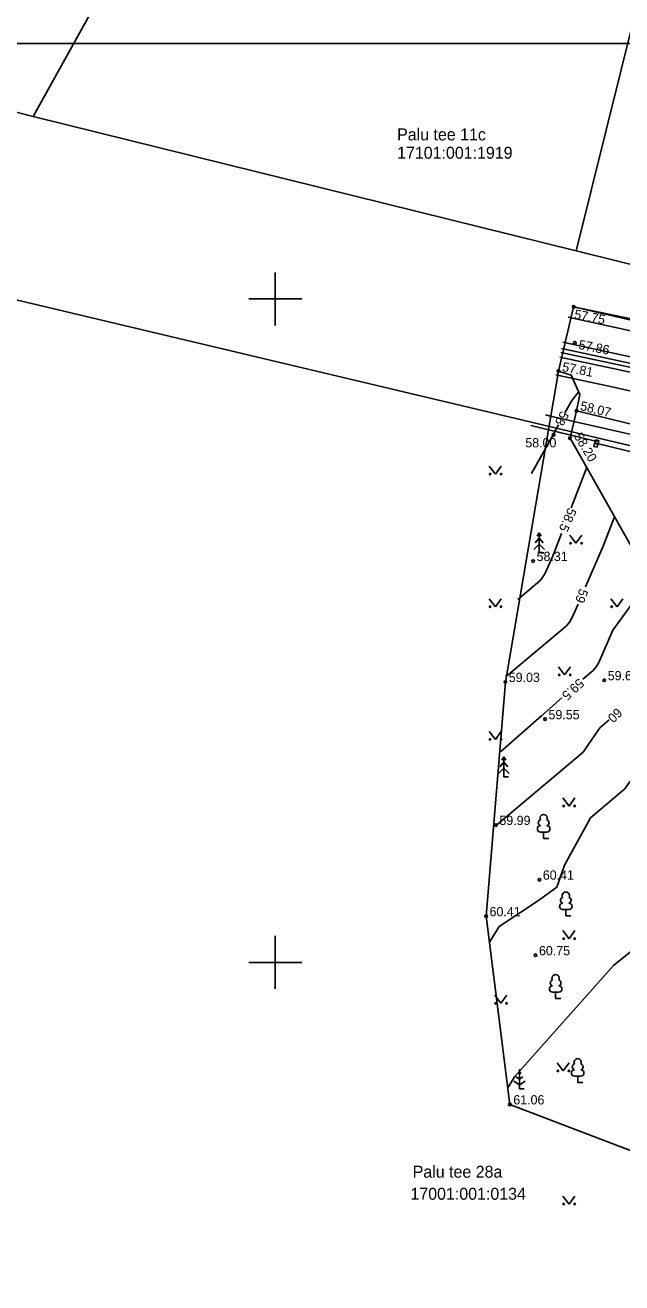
# Model space of a CAD drawing. Extents: x 640382 to 641045, y 6456399 to 6456733.
# Drawn here: x 640581.1 to 640626.1, y 6456525.8 to 6456620.6 of the extents above; entities that cross this region are included whole.
import ezdxf

# ---------------------------------------------------------------- set-up
doc = ezdxf.new("R2010")
doc.units = 0
for name, color, linetype in [('AED', 7, 'Continuous'), ('HALJASTUS', 7, 'Continuous'), ('HORISONTAAL-EH2000', 7, 'Continuous'), ('KORGUS-EH2000', 7, 'Continuous'), ('KPKAABEL', 7, 'Continuous'), ('KTRASS', 7, 'Continuous'), ('MOOTPIIR', 7, 'Continuous'), ('MPKAABEL', 7, 'Continuous'), ('PIIR', 7, 'Continuous'), ('PUU', 7, 'Continuous'), ('TEE', 7, 'Continuous'), ('VORK', 7, 'Continuous'), ('VORMISTUS', 7, 'Continuous'), ('VTRASS', 7, 'Continuous')]:
    doc.layers.add(name, color=color, linetype=linetype)

msp = doc.modelspace()

# ---------------------------------------------------------------- linework, layer by layer
at = {"layer": 'AED'}
for p, q in [((640619.257, 6456590.451), (640624.275, 6456589.249)), ((640624.018, 6456588.872), (640624.07, 6456589.116)), ((640624.07, 6456589.116), (640624.314, 6456589.064)), ((640624.096, 6456589.138), (640624.148, 6456589.382)), ((640624.096, 6456589.138), (640624.34, 6456589.086)), ((640624.148, 6456589.382), (640624.392, 6456589.33)), ((640624.34, 6456589.086), (640624.392, 6456589.33)), ((640624.018, 6456588.872), (640624.262, 6456588.82)), ((640624.257, 6456589.094), (640628.597, 6456588.042)), ((640624.262, 6456588.82), (640624.314, 6456589.064))]:
    msp.add_line(p, q, dxfattribs=at)
at = {"layer": 'HALJASTUS'}
for p, q in [((640616.131, 6456587.405), (640616.594, 6456586.799)), ((640616.594, 6456586.799), (640617.04, 6456587.405)), ((640622.199, 6456582.193), (640622.663, 6456581.586)), ((640622.663, 6456581.586), (640623.108, 6456582.193)), ((640616.131, 6456577.405), (640616.594, 6456576.799)), ((640616.594, 6456576.799), (640617.04, 6456577.405)), ((640625.298, 6456577.405), (640625.762, 6456576.799)), ((640625.762, 6456576.799), (640626.207, 6456577.405)), ((640621.344, 6456572.271), (640621.807, 6456571.664)), ((640621.807, 6456571.664), (640622.253, 6456572.271)), ((640616.131, 6456567.405), (640616.594, 6456566.799)), ((640616.594, 6456566.799), (640617.04, 6456567.405)), ((640621.68, 6456562.388), (640622.143, 6456561.781)), ((640622.143, 6456561.781), (640622.589, 6456562.388)), ((640621.68, 6456552.388), (640622.143, 6456551.781)), ((640622.143, 6456551.781), (640622.589, 6456552.388)), ((640616.546, 6456547.522), (640617.009, 6456546.915)), ((640617.009, 6456546.915), (640617.455, 6456547.522)), ((640621.24, 6456542.426), (640621.703, 6456541.82)), ((640621.703, 6456541.82), (640622.149, 6456542.426)), ((640621.68, 6456532.388), (640622.143, 6456531.781)), ((640622.143, 6456531.781), (640622.589, 6456532.388))]:
    msp.add_line(p, q, dxfattribs=at)
for centre in [(640616.193, 6456586.799), (640617.022, 6456586.799), (640622.262, 6456581.586), (640623.09, 6456581.586), (640616.193, 6456576.799), (640617.022, 6456576.799), (640625.361, 6456576.799), (640621.406, 6456571.664), (640622.235, 6456571.664), (640616.193, 6456566.799), (640617.022, 6456566.799), (640621.742, 6456561.781), (640622.571, 6456561.781), (640621.742, 6456551.781), (640622.571, 6456551.781), (640616.608, 6456546.915), (640617.437, 6456546.915), (640621.302, 6456541.82), (640622.131, 6456541.82), (640621.742, 6456531.781), (640622.571, 6456531.781)]:
    msp.add_circle(centre, 0.055, dxfattribs=at)
at = {"layer": 'HORISONTAAL-EH2000'}
for points in [[(640622.889, 6456592.982), (640622.83, 6456592.955), (640622.364, 6456592.338), (640621.838, 6456591.423)], [(640621.353, 6456590.513), (640620.953, 6456589.762), (640619.322, 6456586.85)], [(640623.471, 6456587.257), (640622.315, 6456584.259)], [(640625.56, 6456583.574), (640624.713, 6456581.377), (640623.384, 6456578.305)], [(640621.564, 6456582.313), (640620.886, 6456580.556), (640620.356, 6456579.33), (640620.154, 6456579.012), (640619.933, 6456578.744), (640618.275, 6456577.341)], [(640628.234, 6456578.859), (640625.439, 6456575.028), (640624.389, 6456572.601), (640624.191, 6456572.271), (640623.967, 6456572.005), (640623.188, 6456571.344)], [(640622.82, 6456577), (640622.342, 6456575.895), (640622.168, 6456575.648), (640621.949, 6456575.373), (640617.442, 6456571.558), (640617.357, 6456571.631)], [(640621.595, 6456569.937), (640620.062, 6456568.578), (640617, 6456565.902)], [(640625.18, 6456568.289), (640624.473, 6456567.683), (640623.197, 6456565.832), (640616.706, 6456560.354), (640616.675, 6456560.299), (640616.626, 6456560.266)], [(640626.753, 6456563.66), (640626.356, 6456563.084), (640623.76, 6456560.894), (640621.792, 6456557.335), (640621.234, 6456555.659), (640619.83, 6456554.672), (640616.87, 6456552.703), (640616.139, 6456551.521)], [(640629.033, 6456556.659), (640628.376, 6456554.593), (640627.827, 6456552.012), (640627.652, 6456551.605), (640627.42, 6456551.312), (640625.498, 6456549.767), (640618.042, 6456541.376), (640617.525, 6456540.541)]]:
    msp.add_lwpolyline(points, dxfattribs=at)
at = {"layer": 'KORGUS-EH2000'}
for centre in [(640622.493, 6456599.4), (640622.58, 6456596.697), (640621.341, 6456594.568), (640622.718, 6456591.567), (640620.984, 6456589.752), (640622.217, 6456589.503), (640619.44, 6456580.246), (640617.343, 6456571.129), (640624.801, 6456571.258), (640620.336, 6456568.321), (640616.635, 6456560.349), (640619.91, 6456556.229), (640615.892, 6456553.476), (640619.619, 6456550.531), (640617.683, 6456539.289)]:
    msp.add_circle(centre, 0.1, dxfattribs=at)
at = {"layer": 'KPKAABEL'}
msp.add_lwpolyline([(640669.563, 6456584.003), (640666.91, 6456584.36), (640662.769, 6456585.085), (640646.32, 6456588.38), (640641.403, 6456589.723), (640625.485, 6456593.349), (640621.154, 6456594.278)], dxfattribs=at)
at = {"layer": 'KTRASS'}
for points in [[(640670.218, 6456587.767), (640663.792, 6456589.234), (640636.906, 6456595.376), (640622.086, 6456598.617)], [(640621.68, 6456596.738), (640635.202, 6456593.814)], [(640669.793, 6456585.404), (640645.789, 6456590.801), (640621.517, 6456595.972)], [(640669.691, 6456584.96), (640647.77, 6456590.015), (640621.44, 6456595.61)]]:
    msp.add_lwpolyline(points, dxfattribs=at)
at = {"layer": 'MOOTPIIR'}
msp.add_lwpolyline([(640622.493, 6456599.4), (640643.858, 6456594.962), (640670.066, 6456588.75), (640669.06, 6456583.902), (640669.054, 6456583.439), (640652.172, 6456463.655), (640622.785, 6456479.527), (640630.756, 6456531.625), (640626.9, 6456535.78), (640617.683, 6456539.289), (640615.892, 6456553.476), (640617.343, 6456571.129), (640621.341, 6456594.568)], close=True, dxfattribs=at)
at = {"layer": 'MPKAABEL'}
msp.add_lwpolyline([(640620.368, 6456591.254), (640620.843, 6456591.137), (640630.734, 6456588.917), (640640.344, 6456586.809), (640649.918, 6456584.641), (640659.338, 6456582.69), (640660.445, 6456581.405)], dxfattribs=at)
at = {"layer": 'PIIR'}
for points in [[(640581.76, 6456613.76), (640569.58, 6456616.83), (640614.48, 6456697.7), (640648.6, 6456713.76), (640674.01, 6456729.02), (640727.63, 6456733.37), (640788.46, 6456731.4), (640788.02, 6456724.97), (640787.68, 6456720.1), (640677.4, 6456718.02), (640666.54, 6456709.36), (640646.38, 6456698.94), (640622.1, 6456686.42)], [(640622.67, 6456603.63), (640646.38, 6456698.94), (640666.54, 6456709.36), (640683.52, 6456705.18), (640685.76, 6456688.96), (640681.87, 6456689.95), (640658.23, 6456594.81)], [(640622.67, 6456603.63), (640581.76, 6456613.76), (640622.1, 6456686.42), (640646.38, 6456698.94)], [(640575.55, 6456580.27), (640578.52, 6456600.38), (640668.29, 6456579.08), (640652.17, 6456463.69), (640565.96, 6456510.3), (640569.33, 6456534.16), (640572.56, 6456557.43)]]:
    msp.add_lwpolyline(points, close=True, dxfattribs=at)
for points in [[(640487.75, 6456628.32), (640531.71, 6456625.41), (640561.79, 6456618.76), (640569.58, 6456616.83), (640581.76, 6456613.76), (640622.67, 6456603.63), (640658.23, 6456594.81), (640700.18, 6456584.39), (640739.08, 6456574.26), (640777, 6456565.36), (640799.88, 6456558.22)], [(640903.04, 6456511.09), (640737.44, 6456562.66), (640668.29, 6456579.08), (640578.52, 6456600.38), (640556.84, 6456605.53), (640528.41, 6456610.56), (640503.17, 6456615.01)]]:
    msp.add_lwpolyline(points, dxfattribs=at)
at = {"layer": 'PUU'}
for p, q in [((640619.894, 6456581.969), (640619.594, 6456581.619)), ((640619.894, 6456582.369), (640619.744, 6456582.119)), ((640620.044, 6456582.119), (640619.894, 6456582.369)), ((640619.894, 6456582.369), (640619.894, 6456580.869)), ((640620.194, 6456581.619), (640619.894, 6456581.969)), ((640619.894, 6456581.519), (640619.494, 6456581.119)), ((640620.294, 6456581.119), (640619.894, 6456581.519)), ((640620.254, 6456580.869), (640619.894, 6456580.869)), ((640617.222, 6456565.485), (640617.072, 6456565.235)), ((640617.372, 6456565.235), (640617.222, 6456565.485)), ((640617.222, 6456565.485), (640617.222, 6456563.985)), ((640617.222, 6456564.635), (640616.822, 6456564.235)), ((640617.222, 6456565.085), (640616.922, 6456564.735)), ((640617.522, 6456564.735), (640617.222, 6456565.085)), ((640617.622, 6456564.235), (640617.222, 6456564.635)), ((640617.582, 6456563.985), (640617.222, 6456563.985)), ((640620.471, 6456559.821), (640619.991, 6456559.821)), ((640620.231, 6456559.346), (640620.231, 6456559.821)), ((640620.611, 6456559.346), (640620.231, 6456559.346)), ((640622.142, 6456553.978), (640621.662, 6456553.978)), ((640621.902, 6456553.503), (640621.902, 6456553.978)), ((640622.282, 6456553.503), (640621.902, 6456553.503)), ((640621.374, 6456547.76), (640620.894, 6456547.76)), ((640621.134, 6456547.285), (640621.134, 6456547.76)), ((640621.514, 6456547.285), (640621.134, 6456547.285)), ((640618.405, 6456541.955), (640618.405, 6456540.455)), ((640617.981, 6456541.044), (640618.405, 6456540.762)), ((640618.405, 6456541.205), (640618.138, 6456541.383)), ((640618.405, 6456541.605), (640618.281, 6456541.688)), ((640618.529, 6456541.688), (640618.405, 6456541.605)), ((640618.672, 6456541.383), (640618.405, 6456541.205)), ((640618.405, 6456540.762), (640618.829, 6456541.044)), ((640623.035, 6456541.424), (640622.555, 6456541.424)), ((640622.795, 6456540.949), (640622.795, 6456541.424)), ((640623.175, 6456540.949), (640622.795, 6456540.949)), ((640618.765, 6456540.455), (640618.405, 6456540.455))]:
    msp.add_line(p, q, dxfattribs=at)
for centre, radius, start, end in [((640620.061, 6456560.519), 0.233, 109.02174, 253.14154), ((640620.231, 6456560.866), 0.277, 332.5799, 207.4201), ((640620.401, 6456560.519), 0.233, 286.85082, 70.98591), ((640619.994, 6456560.058), 0.238, 90.0016, 269.3953), ((640620.468, 6456560.058), 0.238, 270.6047, 89.9984), ((640621.902, 6456555.023), 0.277, 332.5799, 207.4201), ((640621.665, 6456554.215), 0.238, 90.0016, 269.3953), ((640621.732, 6456554.676), 0.233, 109.02174, 253.14154), ((640622.072, 6456554.676), 0.233, 286.85082, 70.98591), ((640622.139, 6456554.215), 0.238, 270.6047, 89.9984), ((640620.964, 6456548.458), 0.233, 109.02174, 253.14154), ((640621.134, 6456548.805), 0.277, 332.5799, 207.4201), ((640621.304, 6456548.458), 0.233, 286.85082, 70.98591), ((640620.897, 6456547.997), 0.238, 90.0016, 269.3953), ((640621.371, 6456547.997), 0.238, 270.6047, 89.9984), ((640622.795, 6456542.469), 0.277, 332.5799, 207.4201), ((640622.558, 6456541.661), 0.238, 90.0016, 269.3953), ((640622.625, 6456542.122), 0.233, 109.02174, 253.14154), ((640622.965, 6456542.122), 0.233, 286.85082, 70.98591), ((640623.032, 6456541.661), 0.238, 270.6047, 89.9984)]:
    msp.add_arc(centre, radius, start, end, dxfattribs=at)
at = {"layer": 'TEE'}
for points in [[(640622.493, 6456599.4), (640629.667, 6456597.739), (640635.03, 6456596.468), (640641.74, 6456595.056), (640650.371, 6456593.194), (640659.379, 6456591.159), (640670.066, 6456588.75)], [(640621.341, 6456594.568), (640622.317, 6456594.254), (640622.97, 6456592.803), (640622.718, 6456591.567)], [(640632.532, 6456589.176), (640622.718, 6456591.567), (640622.217, 6456589.503), (640626.595, 6456581.778), (640632.295, 6456571.696), (640635.167, 6456566.655), (640635.318, 6456566.23), (640635.367, 6456565.745), (640635.321, 6456565.259), (640634.609, 6456560.309), (640638.377, 6456559.776), (640637.611, 6456554.245)]]:
    msp.add_lwpolyline(points, dxfattribs=at)
at = {"layer": 'VORK'}
for p, q in [((640600, 6456602), (640600, 6456598)), ((640598, 6456600), (640602, 6456600)), ((640600, 6456552), (640600, 6456548)), ((640598, 6456550), (640602, 6456550))]:
    msp.add_line(p, q, dxfattribs=at)
at = {"layer": 'VORMISTUS'}
msp.add_lwpolyline([(640694.017, 6456619.259), (640551.501, 6456619.259), (640551.501, 6456423.476), (640694.017, 6456423.476)], dxfattribs=at)
at = {"layer": 'VTRASS'}
msp.add_lwpolyline([(640621.581, 6456596.277), (640635.039, 6456593.37), (640667.321, 6456586.352), (640669.878, 6456585.781)], dxfattribs=at)

# ---------------------------------------------------------------- texts
at = {"layer": 'HORISONTAAL-EH2000'}
for s, rotation, p in [('58', 241.52791, (640621.549, 6456591.606)), ('58.5', 246.31612, (640622.095, 6456584.321)), ('59', 249.26927, (640622.955, 6456578.224)), ('59.5', 222.6747, (640622.881, 6456571.448)), ('60', 223.98723, (640625.747, 6456569.23))]:
    msp.add_text(s, height=0.7, rotation=rotation, dxfattribs=at).set_placement(p)
at = {"layer": 'KORGUS-EH2000'}
for s, rotation, p in [('57.75', 349, (640622.493, 6456598.531)), ('57.86', 349, (640622.817, 6456596.239)), ('57.81', 349, (640621.588, 6456594.568)), (' 58.07', 346.31342, (640622.685, 6456591.698)), (' 58.20', 300.8168, (640622.355, 6456589.879))]:
    msp.add_text(s, height=0.7, rotation=rotation, dxfattribs=at).set_placement(p)
for s, p in [(' 58.00', (640618.587, 6456588.814)), (' 58.31', (640619.44, 6456580.246)), (' 59.03', (640617.343, 6456571.129)), (' 59.64', (640624.801, 6456571.258)), (' 59.55', (640620.336, 6456568.321)), (' 59.99', (640616.635, 6456560.349)), (' 60.41', (640619.91, 6456556.229)), (' 60.41', (640615.892, 6456553.476)), (' 60.75', (640619.619, 6456550.531)), (' 61.06', (640617.683, 6456539.289))]:
    msp.add_text(s, height=0.7, dxfattribs=at).set_placement(p)
at = {"layer": 'PIIR'}
for s, p in [('Palu tee 11c', (640609.185, 6456611.951)), ('17101:001:1919', (640609.185, 6456610.569)), ('Palu tee 28a', (640610.358, 6456533.769)), ('17001:001:0134', (640610.189, 6456532.107))]:
    msp.add_text(s, height=0.9, dxfattribs=at).set_placement(p)

doc.saveas('drawing.dxf')
